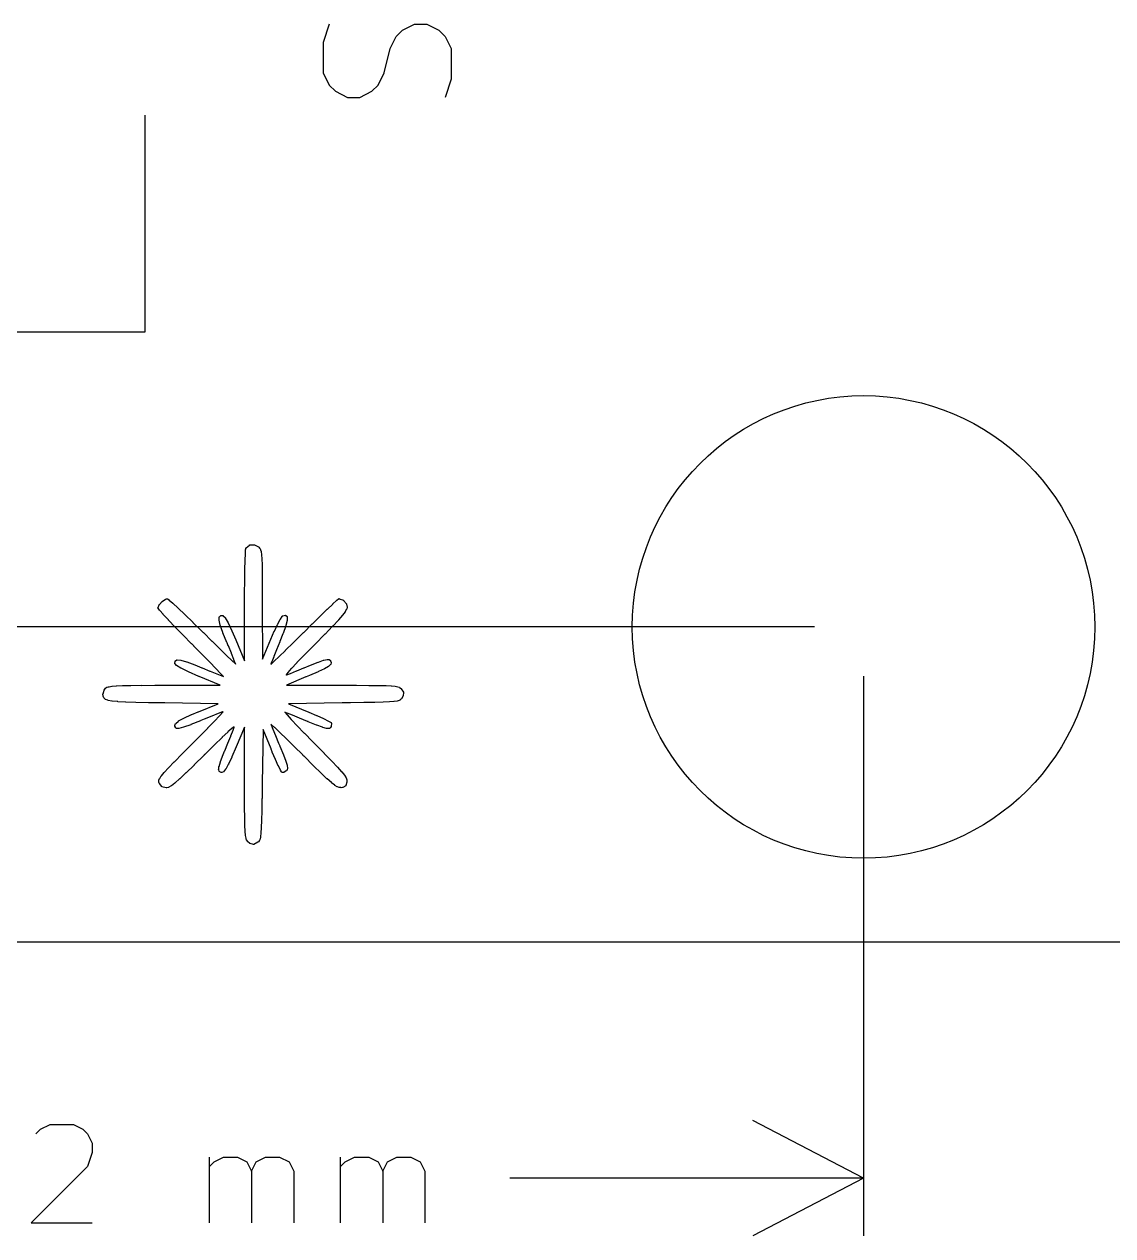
# Model space of a CAD drawing. Extents: x 181.5 to 225, y -171.9 to -141.7.
# Drawn here: x 193.27 to 204.33, y -171.89 to -159.58 of the extents above; entities that cross this region are included whole.
import ezdxf

# ---------------------------------------------------------------- set-up
doc = ezdxf.new("R2010")
doc.units = 0
doc.layers.add('BLACK', color=7, linetype='CONTINUOUS')

msp = doc.modelspace()

# ---------------------------------------------------------------- linework, layer by layer
at = {"layer": 'BLACK', "linetype": 'CONTINUOUS'}
for p, q in [((196.3709, -159.576191), (196.308995, -159.761905)), ((197.051852, -159.7), (197.113757, -159.638095)), ((197.113757, -159.638095), (197.237566, -159.576191)), ((197.237566, -159.576191), (197.361376, -159.576191)), ((197.361376, -159.576191), (197.485185, -159.638095)), ((197.485185, -159.638095), (197.54709, -159.7)), ((196.308995, -159.761905), (196.308995, -160.071429)), ((196.989947, -159.82381), (197.051852, -159.7)), ((197.54709, -159.7), (197.608995, -159.82381)), ((196.928042, -160.071429), (196.989947, -159.82381)), ((197.608995, -159.82381), (197.608995, -160.133333)), ((196.308995, -160.071429), (196.3709, -160.195238)), ((196.866138, -160.195238), (196.928042, -160.071429)), ((197.608995, -160.133333), (197.54709, -160.319048)), ((196.3709, -160.195238), (196.432804, -160.257143)), ((196.432804, -160.257143), (196.556614, -160.319048)), ((196.680423, -160.319048), (196.804233, -160.257143)), ((196.804233, -160.257143), (196.866138, -160.195238)), ((196.556614, -160.319048), (196.680423, -160.319048)), ((194.5, -162.7), (194.5, -160.5)), ((190.9, -162.7), (194.5, -162.7)), ((195.516077, -165.024122), (195.518217, -164.95559)), ((195.518217, -164.95559), (195.518668, -164.953692)), ((195.518668, -164.953692), (195.51869, -164.95367)), ((195.51869, -164.95367), (195.521058, -164.911833)), ((195.521058, -164.911833), (195.521562, -164.909949)), ((195.521562, -164.909949), (195.521674, -164.909849)), ((195.521674, -164.909849), (195.523368, -164.898579)), ((195.523368, -164.898579), (195.523932, -164.897128)), ((195.523932, -164.897128), (195.523954, -164.896964)), ((195.523954, -164.896964), (195.524015, -164.896915)), ((195.524015, -164.896915), (195.524076, -164.896761)), ((195.524076, -164.896761), (195.525317, -164.895892)), ((195.525317, -164.895892), (195.561045, -164.867815)), ((195.561045, -164.867815), (195.561794, -164.867441)), ((195.561794, -164.867441), (195.561971, -164.867248)), ((195.561971, -164.867248), (195.562211, -164.867234)), ((195.562211, -164.867234), (195.562791, -164.866946)), ((195.562791, -164.866946), (195.564185, -164.867124)), ((195.564185, -164.867124), (195.609429, -164.864603)), ((195.609429, -164.864603), (195.610028, -164.864692)), ((195.610028, -164.864692), (195.610247, -164.864631)), ((195.610247, -164.864631), (195.610484, -164.864761)), ((195.610484, -164.864761), (195.611358, -164.864892)), ((195.611358, -164.864892), (195.612319, -164.865766)), ((195.612319, -164.865766), (195.65237, -164.887701)), ((195.65237, -164.887701), (195.653855, -164.888966)), ((195.653855, -164.888966), (195.654045, -164.889637)), ((195.654045, -164.889637), (195.663107, -164.89934)), ((195.663107, -164.89934), (195.664095, -164.901021)), ((195.664095, -164.901021), (195.66407, -164.901439)), ((195.66407, -164.901439), (195.671282, -164.913492)), ((195.671282, -164.913492), (195.671896, -164.915343)), ((195.671896, -164.915343), (195.671768, -164.915807)), ((195.671768, -164.915807), (195.677621, -164.934125)), ((195.677621, -164.934125), (195.677807, -164.936067)), ((195.677807, -164.936067), (195.677661, -164.936338)), ((195.677661, -164.936338), (195.682224, -164.964334)), ((195.513848, -165.117239), (195.515647, -165.02603)), ((195.515647, -165.02603), (195.516074, -165.024126)), ((195.516074, -165.024126), (195.516077, -165.024122)), ((195.682132, -164.966282), (195.682041, -164.966404)), ((195.682041, -164.966404), (195.685478, -165.007735)), ((195.682224, -164.964334), (195.682132, -164.966282)), ((195.685241, -165.009671), (195.685195, -165.009724)), ((195.685195, -165.009724), (195.687679, -165.068075)), ((195.685478, -165.007735), (195.685241, -165.009671)), ((195.687368, -165.070001), (195.687349, -165.07002)), ((195.687349, -165.07002), (195.689063, -165.149047)), ((195.687679, -165.068075), (195.687368, -165.070001)), ((195.512073, -165.228995), (195.513437, -165.119146)), ((195.513437, -165.119146), (195.513848, -165.117239)), ((195.688715, -165.150966), (195.68871, -165.15097)), ((195.68871, -165.15097), (195.689852, -165.254302)), ((195.689063, -165.149047), (195.688715, -165.150966)), ((195.510843, -165.355314), (195.511675, -165.230896)), ((195.511675, -165.230896), (195.512073, -165.228995)), ((195.689852, -165.254302), (195.689487, -165.256204)), ((195.689487, -165.256204), (195.69026, -165.387467)), ((194.644545, -165.473548), (194.672412, -165.441819)), ((194.672412, -165.441819), (194.673971, -165.440646)), ((194.673971, -165.440646), (194.67448, -165.440617)), ((194.67448, -165.440617), (194.705372, -165.417939)), ((194.705372, -165.417939), (194.707147, -165.41713)), ((194.707147, -165.41713), (194.70787, -165.417247)), ((194.70787, -165.417247), (194.721384, -165.413058)), ((194.721384, -165.413058), (194.723328, -165.412899)), ((194.723328, -165.412899), (194.723548, -165.413021)), ((194.723548, -165.413021), (194.723796, -165.412976)), ((194.723796, -165.412976), (194.725514, -165.414114)), ((194.725514, -165.414114), (194.726673, -165.414758)), ((194.726673, -165.414758), (194.726716, -165.41491)), ((194.726716, -165.41491), (194.742358, -165.425269)), ((194.742358, -165.425269), (194.743719, -165.426667)), ((194.743719, -165.426667), (194.743766, -165.426923)), ((194.743766, -165.426923), (194.78021, -165.458177)), ((195.510245, -165.492171), (195.510455, -165.357223)), ((195.510455, -165.357223), (195.510843, -165.355314)), ((195.69026, -165.387467), (195.689895, -165.389326)), ((195.689895, -165.389326), (195.690422, -165.489825)), ((196.407969, -165.466237), (196.445889, -165.430779)), ((196.445889, -165.430779), (196.447553, -165.429762)), ((196.447553, -165.429762), (196.447618, -165.429764)), ((196.447618, -165.429764), (196.465485, -165.414525)), ((196.465485, -165.414525), (196.467201, -165.413597)), ((196.467201, -165.413597), (196.46733, -165.413609)), ((196.46733, -165.413609), (196.467961, -165.413254)), ((196.467961, -165.413254), (196.469447, -165.412953)), ((196.469447, -165.412953), (196.46961, -165.412875)), ((196.46961, -165.412875), (196.469693, -165.412903)), ((196.469693, -165.412903), (196.469873, -165.412867)), ((196.469873, -165.412867), (196.471273, -165.413442)), ((196.471273, -165.413442), (196.514023, -165.428019)), ((196.514023, -165.428019), (196.514538, -165.428323)), ((196.514538, -165.428323), (196.514761, -165.428347)), ((196.514761, -165.428347), (196.514932, -165.428556)), ((196.514932, -165.428556), (196.515703, -165.429011)), ((196.515703, -165.429011), (196.516265, -165.430178)), ((196.516265, -165.430178), (196.545684, -165.466002)), ((194.629802, -165.505713), (194.629848, -165.505603)), ((194.62988, -165.505914), (194.629802, -165.505713)), ((194.629823, -165.50535), (194.630506, -165.504062)), ((194.629848, -165.505603), (194.629823, -165.50535)), ((194.63002, -165.50729), (194.62988, -165.505914)), ((194.630472, -165.508345), (194.63002, -165.50729)), ((194.630434, -165.508622), (194.630472, -165.508345)), ((194.631282, -165.510379), (194.630434, -165.508622)), ((194.630506, -165.504062), (194.642728, -165.475416)), ((194.646509, -165.529996), (194.631282, -165.510379)), ((194.642728, -165.475416), (194.643848, -165.473819)), ((194.643848, -165.473819), (194.644545, -165.473548)), ((194.646501, -165.530129), (194.646509, -165.529996)), ((194.647483, -165.531814), (194.646501, -165.530129)), ((194.682932, -165.571342), (194.647483, -165.531814)), ((194.682931, -165.571371), (194.682932, -165.571342)), ((194.683954, -165.573032), (194.682931, -165.571371)), ((194.78021, -165.458177), (194.781403, -165.45972)), ((194.781403, -165.45972), (194.781406, -165.45977)), ((194.781406, -165.45977), (194.835142, -165.508849)), ((194.835142, -165.508849), (194.83629, -165.510426)), ((194.83629, -165.510426), (194.83629, -165.510443)), ((194.83629, -165.510443), (194.904233, -165.574474)), ((195.509288, -166.045711), (195.509867, -165.494058)), ((195.509867, -165.494058), (195.510245, -165.492171)), ((195.690422, -165.489825), (195.690045, -165.49173)), ((195.690045, -165.49173), (195.691129, -166.029141)), ((196.281027, -165.58824), (196.349783, -165.521118)), ((196.349783, -165.521118), (196.351413, -165.520065)), ((196.351413, -165.520065), (196.406316, -165.46728)), ((196.406316, -165.46728), (196.407964, -165.466237)), ((196.407964, -165.466237), (196.407969, -165.466237)), ((196.532389, -165.546487), (196.506743, -165.580737)), ((196.53269, -165.546404), (196.532389, -165.546487)), ((196.533963, -165.544927), (196.53269, -165.546404)), ((196.547499, -165.520296), (196.533963, -165.544927)), ((196.545684, -165.466002), (196.545802, -165.466227)), ((196.545802, -165.466227), (196.5459, -165.46629)), ((196.5459, -165.46629), (196.54595, -165.46651)), ((196.54595, -165.46651), (196.546591, -165.467729)), ((196.546591, -165.467729), (196.546478, -165.468792)), ((196.546478, -165.468792), (196.553152, -165.497673)), ((196.548057, -165.51995), (196.547499, -165.520296)), ((196.548863, -165.518174), (196.548057, -165.51995)), ((196.552661, -165.500444), (196.548863, -165.518174)), ((196.553188, -165.499623), (196.552661, -165.500444)), ((196.553152, -165.497673), (196.553155, -165.497857)), ((196.553155, -165.497857), (196.5532, -165.497929)), ((196.5532, -165.497929), (196.55316, -165.498114)), ((196.55316, -165.498114), (196.553188, -165.499623)), ((194.736759, -165.629335), (194.683954, -165.573032)), ((194.736759, -165.629346), (194.736759, -165.629335)), ((194.737804, -165.630993), (194.736759, -165.629346)), ((194.80498, -165.700872), (194.737804, -165.630993)), ((194.904233, -165.574474), (194.905358, -165.576067)), ((194.905358, -165.576067), (194.905358, -165.576076)), ((194.905358, -165.576076), (194.984314, -165.652065)), ((194.984314, -165.652065), (194.985422, -165.65367)), ((194.985422, -165.65367), (194.985422, -165.653676)), ((194.985422, -165.653676), (195.072182, -165.738615)), ((195.251299, -165.630127), (195.251641, -165.629565)), ((195.25138, -165.632076), (195.251299, -165.630127)), ((195.26366, -165.681216), (195.25138, -165.632076)), ((195.251641, -165.629565), (195.25265, -165.600924)), ((195.25265, -165.600924), (195.25312, -165.599031)), ((195.25312, -165.599031), (195.253241, -165.59892)), ((195.253241, -165.59892), (195.253259, -165.59876)), ((195.253259, -165.59876), (195.255202, -165.597137)), ((195.255202, -165.597137), (195.255951, -165.596456)), ((195.255951, -165.596456), (195.256014, -165.596458)), ((195.256014, -165.596458), (195.2691, -165.58553)), ((195.26356, -165.681428), (195.26366, -165.681216)), ((195.263841, -165.683359), (195.26356, -165.681428)), ((195.290157, -165.756456), (195.263841, -165.683359)), ((195.2691, -165.58553), (195.270375, -165.584865)), ((195.270375, -165.584865), (195.270525, -165.584728)), ((195.270525, -165.584728), (195.270633, -165.58473)), ((195.270633, -165.58473), (195.27083, -165.584628)), ((195.27083, -165.584628), (195.272098, -165.584765)), ((195.272098, -165.584765), (195.289679, -165.585187)), ((195.289679, -165.585187), (195.291107, -165.585536)), ((195.291107, -165.585536), (195.291302, -165.585534)), ((195.291302, -165.585534), (195.291374, -165.585602)), ((195.291374, -165.585602), (195.291573, -165.585651)), ((195.291573, -165.585651), (195.292518, -165.586683)), ((195.292518, -165.586683), (195.312374, -165.605441)), ((195.312374, -165.605441), (195.313482, -165.607046)), ((195.313482, -165.607046), (195.313492, -165.607718)), ((195.313492, -165.607718), (195.342336, -165.656941)), ((195.342336, -165.656941), (195.342963, -165.658788)), ((195.342963, -165.658788), (195.342912, -165.658977)), ((195.342912, -165.658977), (195.380918, -165.738511)), ((195.813646, -165.742061), (195.84545, -165.674027)), ((195.84545, -165.674027), (195.846612, -165.672461)), ((195.846612, -165.672461), (195.846684, -165.672434)), ((195.846684, -165.672434), (195.87287, -165.621788)), ((195.87287, -165.621788), (195.874096, -165.620272)), ((195.874096, -165.620272), (195.874282, -165.620213)), ((195.874282, -165.620213), (195.891904, -165.592632)), ((195.891904, -165.592632), (195.89327, -165.591239)), ((195.89327, -165.591239), (195.893725, -165.591143)), ((195.893725, -165.591143), (195.897248, -165.587901)), ((195.897248, -165.587901), (195.897612, -165.587702)), ((195.897612, -165.587702), (195.897711, -165.587559)), ((195.897711, -165.587559), (195.897976, -165.587505)), ((195.897976, -165.587505), (195.898962, -165.58697)), ((195.898962, -165.58697), (195.900106, -165.587075)), ((195.900106, -165.587075), (195.925854, -165.581875)), ((195.92891, -165.688717), (195.901046, -165.767324)), ((195.925854, -165.581875), (195.927804, -165.581896)), ((195.927804, -165.581896), (195.92812, -165.582112)), ((195.92812, -165.582112), (195.928506, -165.582097)), ((195.928506, -165.582097), (195.929865, -165.583304)), ((195.92909, -165.688613), (195.92891, -165.688717)), ((195.929946, -165.68686), (195.92909, -165.688613)), ((195.929865, -165.583304), (195.930964, -165.584055)), ((195.943678, -165.633329), (195.929946, -165.68686)), ((195.930964, -165.584055), (195.931014, -165.584325)), ((195.931014, -165.584325), (195.943325, -165.595258)), ((195.943325, -165.595258), (195.944472, -165.596836)), ((195.944103, -165.632916), (195.943678, -165.633329)), ((195.94451, -165.631008), (195.944103, -165.632916)), ((195.944472, -165.596836), (195.944477, -165.596978)), ((195.944477, -165.596978), (195.944577, -165.59708)), ((195.944569, -165.600718), (195.94451, -165.631008)), ((195.944625, -165.600659), (195.944569, -165.600718)), ((195.944577, -165.59708), (195.944572, -165.599347)), ((195.944572, -165.599347), (195.944625, -165.600659)), ((196.11124, -165.75562), (196.198316, -165.668824)), ((196.198316, -165.668824), (196.199929, -165.667757)), ((196.199929, -165.667757), (196.279408, -165.589299)), ((196.279408, -165.589299), (196.281027, -165.58824)), ((196.404326, -165.692922), (196.327548, -165.772635)), ((196.404358, -165.692921), (196.404326, -165.692922)), ((196.405943, -165.691783), (196.404358, -165.692921)), ((196.463265, -165.62993), (196.405943, -165.691783)), ((196.463333, -165.629926), (196.463265, -165.62993)), ((196.464877, -165.628735), (196.463333, -165.629926)), ((196.505137, -165.582047), (196.464877, -165.628735)), ((196.505281, -165.582028), (196.505137, -165.582047)), ((196.506743, -165.580737), (196.505281, -165.582028)), ((201.3, -165.7), (183.81358, -165.7)), ((194.80498, -165.700877), (194.80498, -165.700872)), ((194.80604, -165.702514), (194.80498, -165.700877)), ((194.884579, -165.782763), (194.80604, -165.702514)), ((194.884579, -165.782768), (194.884579, -165.782763)), ((194.885652, -165.784396), (194.884579, -165.782768)), ((194.972544, -165.871812), (194.885652, -165.784396)), ((195.072182, -165.738615), (195.073156, -165.74005)), ((195.073156, -165.74005), (195.090349, -165.756676)), ((195.090349, -165.756676), (195.091401, -165.758241)), ((195.091401, -165.758241), (195.178264, -165.843887)), ((195.290121, -165.756542), (195.290157, -165.756456)), ((195.290486, -165.758458), (195.290121, -165.756542)), ((195.331479, -165.858631), (195.290486, -165.758458)), ((195.380918, -165.738511), (195.381391, -165.740404)), ((195.381391, -165.740404), (195.381363, -165.74048)), ((195.381363, -165.74048), (195.420382, -165.830766)), ((195.77803, -165.823263), (195.812481, -165.74368)), ((195.812481, -165.74368), (195.813597, -165.742081)), ((195.813597, -165.742081), (195.813646, -165.742061)), ((195.899977, -165.769026), (195.868391, -165.849143)), ((195.900041, -165.768996), (195.899977, -165.769026)), ((195.901046, -165.767324), (195.900041, -165.768996)), ((196.004018, -165.861758), (196.088679, -165.777533)), ((196.088679, -165.777533), (196.090099, -165.776595)), ((196.090099, -165.776595), (196.10965, -165.756677)), ((196.10965, -165.756677), (196.11124, -165.75562)), ((196.32593, -165.773743), (196.227318, -165.874)), ((196.325942, -165.773743), (196.32593, -165.773743)), ((196.327548, -165.772635), (196.325942, -165.773743)), ((194.97361, -165.873417), (194.972544, -165.871812)), ((194.993298, -165.892729), (194.97361, -165.873417)), ((194.994239, -165.894153), (194.993298, -165.892729)), ((195.078649, -165.978867), (194.994239, -165.894153)), ((195.178264, -165.843887), (195.179296, -165.845419)), ((195.179296, -165.845419), (195.257866, -165.922231)), ((195.257866, -165.922231), (195.258894, -165.923744)), ((195.258894, -165.923744), (195.326173, -165.988822)), ((195.331475, -165.858642), (195.331479, -165.858631)), ((195.331861, -165.860554), (195.331475, -165.858642)), ((195.345018, -165.891127), (195.331861, -165.860554)), ((195.345353, -165.892818), (195.345018, -165.891127)), ((195.376795, -165.967911), (195.345353, -165.892818)), ((195.420382, -165.830766), (195.420784, -165.832675)), ((195.420784, -165.832675), (195.420775, -165.832696)), ((195.420775, -165.832696), (195.509288, -166.045711)), ((195.691129, -166.029141), (195.776922, -165.824883)), ((195.776922, -165.824883), (195.778017, -165.823269)), ((195.778017, -165.823269), (195.77803, -165.823263)), ((195.834074, -165.932796), (195.806909, -166.002216)), ((195.835058, -165.931302), (195.834074, -165.932796)), ((195.867341, -165.850757), (195.835058, -165.931302)), ((195.861543, -166.00036), (195.925264, -165.938314)), ((195.868391, -165.849143), (195.867341, -165.850757)), ((195.925264, -165.938314), (195.926796, -165.937328)), ((195.926796, -165.937328), (196.002475, -165.862766)), ((196.002475, -165.862766), (196.004018, -165.861758)), ((196.215817, -165.885036), (196.117907, -165.984408)), ((196.217377, -165.883989), (196.215817, -165.885036)), ((196.226026, -165.874872), (196.217377, -165.883989)), ((196.227318, -165.874), (196.226026, -165.874872)), ((194.802436, -166.073281), (194.803335, -166.048995)), ((194.803335, -166.048995), (194.803815, -166.047105)), ((194.803815, -166.047105), (194.804175, -166.04678)), ((194.804175, -166.04678), (194.80429, -166.046308)), ((194.80429, -166.046308), (194.805669, -166.045433)), ((194.805669, -166.045433), (194.806658, -166.044543)), ((194.806658, -166.044543), (194.807043, -166.044563)), ((194.807043, -166.044563), (194.822862, -166.034538)), ((194.822862, -166.034538), (194.823725, -166.034221)), ((194.823725, -166.034221), (194.823929, -166.034049)), ((194.823929, -166.034049), (194.824154, -166.034064)), ((194.824154, -166.034064), (194.824693, -166.033868)), ((194.824693, -166.033868), (194.82606, -166.034199)), ((194.82606, -166.034199), (194.861977, -166.036729)), ((194.861977, -166.036729), (194.863854, -166.037262)), ((194.863854, -166.037262), (194.86417, -166.037634)), ((194.86417, -166.037634), (194.921098, -166.053704)), ((194.921098, -166.053704), (194.92283, -166.054601)), ((194.92283, -166.054601), (194.922918, -166.054761)), ((194.922918, -166.054761), (195.004675, -166.085044)), ((195.079664, -165.980417), (195.078649, -165.978867)), ((195.154568, -166.05615), (195.079664, -165.980417)), ((195.155564, -166.057689), (195.154568, -166.05615)), ((195.218076, -166.121454), (195.155564, -166.057689)), ((195.326173, -165.988822), (195.327188, -165.990301)), ((195.327188, -165.990301), (195.380196, -166.040769)), ((195.377132, -165.969678), (195.376795, -165.967911)), ((195.402409, -166.031078), (195.377132, -165.969678)), ((195.380196, -166.040769), (195.381167, -166.042163)), ((195.381167, -166.042163), (195.416931, -166.075167)), ((195.402716, -166.032796), (195.402409, -166.031078)), ((195.419529, -166.074775), (195.402716, -166.032796)), ((195.785376, -166.05738), (195.778442, -166.0776)), ((195.778823, -166.077427), (195.809803, -166.04886)), ((195.786201, -166.056075), (195.785376, -166.05738)), ((195.805967, -166.00367), (195.786201, -166.056075)), ((195.806909, -166.002216), (195.805967, -166.00367)), ((195.809803, -166.04886), (195.811233, -166.048002)), ((195.811233, -166.048002), (195.860036, -166.001309)), ((195.860036, -166.001309), (195.861543, -166.00036)), ((196.039773, -166.064109), (195.985616, -166.122008)), ((196.041194, -166.063133), (196.039773, -166.064109)), ((196.116407, -165.985419), (196.041194, -166.063133)), ((196.117907, -165.984408), (196.116407, -165.985419)), ((196.180871, -166.089509), (196.259068, -166.057943)), ((196.259068, -166.057943), (196.260986, -166.057588)), ((196.260986, -166.057588), (196.261046, -166.057613)), ((196.261046, -166.057613), (196.313797, -166.038442)), ((196.313797, -166.038442), (196.315727, -166.038159)), ((196.315727, -166.038159), (196.315928, -166.038254)), ((196.315928, -166.038254), (196.348742, -166.029991)), ((196.348742, -166.029991), (196.350691, -166.029913)), ((196.350691, -166.029913), (196.351276, -166.030271)), ((196.351276, -166.030271), (196.370009, -166.031349)), ((196.370009, -166.031349), (196.371006, -166.031626)), ((196.371006, -166.031626), (196.37127, -166.031611)), ((196.37127, -166.031611), (196.371427, -166.031743)), ((196.371427, -166.031743), (196.371888, -166.031872)), ((196.371888, -166.031872), (196.372698, -166.032814)), ((196.372698, -166.032814), (196.382524, -166.041092)), ((196.382524, -166.041092), (196.3827, -166.041324)), ((196.3827, -166.041324), (196.382821, -166.041378)), ((196.382821, -166.041378), (196.382915, -166.041608)), ((196.382915, -166.041608), (196.383702, -166.042647)), ((196.383702, -166.042647), (196.383763, -166.043681)), ((196.383763, -166.043681), (196.390513, -166.060175)), ((196.390314, -166.063307), (196.385595, -166.080092)), ((196.390849, -166.062096), (196.390314, -166.063307)), ((196.390513, -166.060175), (196.390702, -166.061256)), ((196.390702, -166.061256), (196.390826, -166.061488)), ((196.390826, -166.061488), (196.390774, -166.06167)), ((196.390774, -166.06167), (196.390849, -166.062096)), ((194.802381, -166.074134), (194.802436, -166.073281)), ((194.802403, -166.074173), (194.802381, -166.074134)), ((194.802403, -166.074196), (194.802403, -166.074173)), ((194.802441, -166.074238), (194.802403, -166.074196)), ((194.803356, -166.075823), (194.802441, -166.074238)), ((194.81677, -166.090609), (194.803356, -166.075823)), ((194.816931, -166.091266), (194.81677, -166.090609)), ((194.818369, -166.092584), (194.816931, -166.091266)), ((194.862735, -166.119074), (194.818369, -166.092584)), ((194.862806, -166.119276), (194.862735, -166.119074)), ((194.864363, -166.120452), (194.862806, -166.119276)), ((194.939411, -166.156329), (194.864363, -166.120452)), ((194.939446, -166.156417), (194.939411, -166.156329)), ((194.941052, -166.157523), (194.939446, -166.156417)), ((195.046124, -166.202368), (194.941052, -166.157523)), ((195.004675, -166.085044), (195.006332, -166.086073)), ((195.006332, -166.086073), (195.006355, -166.086125)), ((195.006355, -166.086125), (195.077457, -166.114916)), ((195.077457, -166.114916), (195.079056, -166.115977)), ((195.079056, -166.115977), (195.158126, -166.148486)), ((195.158126, -166.148486), (195.159621, -166.149489)), ((195.159621, -166.149489), (195.227285, -166.176758)), ((195.219043, -166.122975), (195.218076, -166.121454)), ((195.266297, -166.171808), (195.219043, -166.122975)), ((195.227285, -166.176758), (195.228743, -166.177722)), ((195.228743, -166.177722), (195.27915, -166.197408)), ((195.267193, -166.173266), (195.266297, -166.171808)), ((195.295964, -166.203815), (195.267193, -166.173266)), ((195.416931, -166.075167), (195.417695, -166.076234)), ((195.417695, -166.076234), (195.420578, -166.0786)), ((195.419719, -166.076216), (195.419529, -166.074775)), ((195.420578, -166.0786), (195.419719, -166.076216)), ((195.778442, -166.0776), (195.778823, -166.077427)), ((195.93183, -166.186933), (195.931467, -166.189112)), ((195.948662, -166.163536), (195.93183, -166.186933)), ((195.936834, -166.188108), (195.938534, -166.1878)), ((195.938534, -166.1878), (195.976533, -166.172141)), ((195.949573, -166.162842), (195.948662, -166.163536)), ((195.98435, -166.122907), (195.949573, -166.162842)), ((195.976533, -166.172141), (195.978324, -166.171804)), ((195.978324, -166.171804), (196.038505, -166.147041)), ((195.985616, -166.122008), (195.98435, -166.122907)), ((196.038505, -166.147041), (196.040321, -166.146694)), ((196.040321, -166.146694), (196.113636, -166.116503)), ((196.113636, -166.116503), (196.115447, -166.116154)), ((196.115447, -166.116154), (196.178964, -166.089878)), ((196.258518, -166.154779), (196.171302, -166.193201)), ((196.178964, -166.089878), (196.180871, -166.089509)), ((196.258581, -166.154802), (196.258518, -166.154779)), ((196.260472, -166.154325), (196.258581, -166.154802)), ((196.321247, -166.125057), (196.260472, -166.154325)), ((196.321429, -166.125106), (196.321247, -166.125057)), ((196.323275, -166.124477), (196.321429, -166.125106)), ((196.361541, -166.101911), (196.323275, -166.124477)), ((196.362047, -166.101936), (196.361541, -166.101911)), ((196.363719, -166.100931), (196.362047, -166.101936)), ((196.383603, -166.082387), (196.363719, -166.100931)), ((196.384676, -166.081813), (196.383603, -166.082387)), ((196.385129, -166.080964), (196.384676, -166.081813)), ((196.385331, -166.080776), (196.385129, -166.080964)), ((196.38534, -166.080567), (196.385331, -166.080776)), ((196.385595, -166.080092), (196.38534, -166.080567)), ((194.113062, -166.312977), (194.13064, -166.307143)), ((194.13064, -166.307143), (194.132579, -166.306936)), ((194.132579, -166.306936), (194.132869, -166.307088)), ((194.132869, -166.307088), (194.161352, -166.302386)), ((194.161352, -166.302386), (194.163301, -166.302474)), ((194.163301, -166.302474), (194.163423, -166.302563)), ((194.163423, -166.302563), (194.206361, -166.29886)), ((194.206361, -166.29886), (194.208298, -166.299091)), ((194.208298, -166.299091), (194.20835, -166.299135)), ((194.20835, -166.299135), (194.269245, -166.296315)), ((194.269245, -166.296315), (194.271172, -166.296619)), ((194.271172, -166.296619), (194.271192, -166.296637)), ((194.271192, -166.296637), (194.353487, -166.294575)), ((194.353487, -166.294575), (194.355407, -166.294916)), ((194.355407, -166.294916), (194.355414, -166.294923)), ((194.355414, -166.294923), (194.462519, -166.293481)), ((194.462519, -166.293481), (194.464435, -166.293842)), ((194.464435, -166.293842), (194.599755, -166.292879)), ((194.599755, -166.292879), (194.601627, -166.293243)), ((194.601627, -166.293243), (194.707966, -166.292675)), ((194.707966, -166.292675), (194.709873, -166.29305)), ((194.709873, -166.29305), (195.262579, -166.291995)), ((195.046133, -166.202389), (195.046124, -166.202368)), ((195.047755, -166.203472), (195.046133, -166.202389)), ((195.262579, -166.291995), (195.047755, -166.203472)), ((195.27915, -166.197408), (195.280453, -166.198253)), ((195.280453, -166.198253), (195.295964, -166.203815)), ((195.931467, -166.189112), (195.936688, -166.18819)), ((195.936688, -166.18819), (195.936834, -166.188108)), ((196.133464, -166.208862), (195.93689, -166.2924)), ((195.93689, -166.2924), (196.490615, -166.292704)), ((196.135355, -166.20847), (196.133464, -166.208862)), ((196.169482, -166.193598), (196.135355, -166.20847)), ((196.171302, -166.193201), (196.169482, -166.193598)), ((196.490615, -166.292704), (196.492486, -166.293078)), ((196.492486, -166.293078), (196.646338, -166.292995)), ((196.646338, -166.292995), (196.648215, -166.293373)), ((196.648215, -166.293373), (196.771705, -166.293574)), ((196.771705, -166.293574), (196.773601, -166.293961)), ((196.773601, -166.293961), (196.870222, -166.294626)), ((196.870222, -166.294626), (196.872131, -166.295028)), ((196.872131, -166.295028), (196.872134, -166.295032)), ((196.872134, -166.295032), (196.945397, -166.296333)), ((196.945397, -166.296333), (196.947301, -166.296758)), ((196.947301, -166.296758), (196.947319, -166.296777)), ((196.947319, -166.296777), (197.000761, -166.298882)), ((197.000761, -166.298882), (197.002654, -166.299351)), ((197.002654, -166.299351), (197.002702, -166.299403)), ((197.002702, -166.299403), (197.039862, -166.302463)), ((197.039862, -166.302463), (197.041733, -166.303017)), ((197.041733, -166.303017), (197.041838, -166.303144)), ((197.041838, -166.303144), (197.066312, -166.307293)), ((197.066312, -166.307293), (197.068125, -166.308013)), ((197.068125, -166.308013), (197.068319, -166.308294)), ((197.068319, -166.308294), (197.083778, -166.313678)), ((201.8, -166.2), (201.8, -171.88642)), ((194.071, -166.382203), (194.071381, -166.38029)), ((194.071054, -166.382535), (194.071, -166.382203)), ((194.071013, -166.382986), (194.071048, -166.382703)), ((194.0727, -166.401671), (194.071013, -166.382986)), ((194.07102, -166.382649), (194.071054, -166.382535)), ((194.071048, -166.382703), (194.07102, -166.382649)), ((194.071381, -166.38029), (194.071886, -166.379784)), ((194.071886, -166.379784), (194.082645, -166.344221)), ((194.072434, -166.402288), (194.0727, -166.401671)), ((194.072785, -166.404207), (194.072434, -166.402288)), ((194.079252, -166.419607), (194.072785, -166.404207)), ((194.079315, -166.420624), (194.079252, -166.419607)), ((194.080126, -166.421689), (194.079315, -166.420624)), ((194.080219, -166.42191), (194.080126, -166.421689)), ((194.080331, -166.421958), (194.080219, -166.42191)), ((194.080497, -166.422176), (194.080331, -166.421958)), ((194.094567, -166.434164), (194.080497, -166.422176)), ((194.082645, -166.344221), (194.08358, -166.342509)), ((194.08358, -166.342509), (194.084245, -166.34216)), ((194.084245, -166.34216), (194.098578, -166.322051)), ((194.094882, -166.434878), (194.094567, -166.434164)), ((194.098578, -166.322051), (194.100017, -166.320734)), ((194.100017, -166.320734), (194.100725, -166.320625)), ((194.100725, -166.320625), (194.110644, -166.313605)), ((194.110644, -166.313605), (194.112445, -166.312856)), ((194.112445, -166.312856), (194.113062, -166.312977)), ((197.083778, -166.313678), (197.08544, -166.314699)), ((197.08544, -166.314699), (197.085665, -166.315189)), ((197.085665, -166.315189), (197.095717, -166.322033)), ((197.102589, -166.430528), (197.095612, -166.438665)), ((197.095717, -166.322033), (197.097049, -166.323458)), ((197.097049, -166.323458), (197.097072, -166.323602)), ((197.097072, -166.323602), (197.099564, -166.325886)), ((197.099564, -166.325886), (197.100622, -166.327525)), ((197.100622, -166.327525), (197.100615, -166.327929)), ((197.100615, -166.327929), (197.124527, -166.362519)), ((197.1029, -166.430456), (197.102589, -166.430528)), ((197.104232, -166.429031), (197.1029, -166.430456)), ((197.121048, -166.401228), (197.104232, -166.429031)), ((197.121876, -166.400537), (197.121048, -166.401228)), ((197.122263, -166.39922), (197.121876, -166.400537)), ((197.12238, -166.399027), (197.122263, -166.39922)), ((197.122426, -166.398666), (197.122353, -166.398913)), ((197.122353, -166.398913), (197.12238, -166.399027)), ((197.12501, -166.36576), (197.122426, -166.398666)), ((197.124527, -166.362519), (197.125002, -166.363643)), ((197.125002, -166.363643), (197.125162, -166.363834)), ((197.125287, -166.364316), (197.12501, -166.36576)), ((197.125162, -166.363834), (197.125149, -166.363991)), ((197.125149, -166.363991), (197.125287, -166.364316)), ((194.096528, -166.435925), (194.094882, -166.434878)), ((194.121266, -166.445156), (194.096528, -166.435925)), ((194.121492, -166.445488), (194.121266, -166.445156)), ((194.1233, -166.44622), (194.121492, -166.445488)), ((194.162236, -166.453268), (194.1233, -166.44622)), ((194.162355, -166.453413), (194.162236, -166.453268)), ((194.164221, -166.453981), (194.162355, -166.453413)), ((194.220774, -166.459242), (194.164221, -166.453981)), ((194.220831, -166.459305), (194.220774, -166.459242)), ((194.222721, -166.45979), (194.220831, -166.459305)), ((194.300197, -166.463652), (194.222721, -166.45979)), ((194.300222, -166.463679), (194.300197, -166.463652)), ((194.302121, -166.46412), (194.300222, -166.463679)), ((194.403777, -166.466997), (194.302121, -166.46412)), ((194.403784, -166.467005), (194.403777, -166.466997)), ((194.405689, -166.467426), (194.403784, -166.467005)), ((194.534765, -166.469739), (194.405689, -166.467426)), ((194.536663, -166.470149), (194.534765, -166.469739)), ((194.696396, -166.47233), (194.536663, -166.470149)), ((194.69827, -166.472732), (194.696396, -166.47233)), ((195.241109, -166.480483), (194.69827, -166.472732)), ((195.041527, -166.562304), (195.241109, -166.480483)), ((196.503253, -166.472382), (195.957485, -166.480839)), ((195.957485, -166.480839), (196.161523, -166.565347)), ((196.50516, -166.472732), (196.503253, -166.472382)), ((196.583099, -166.471195), (196.50516, -166.472732)), ((196.584943, -166.471531), (196.583099, -166.471195)), ((196.722156, -166.468911), (196.584943, -166.471531)), ((196.724063, -166.469251), (196.722156, -166.468911)), ((196.832637, -166.466665), (196.724063, -166.469251)), ((196.832641, -166.466669), (196.832637, -166.466665)), ((196.834564, -166.466994), (196.832641, -166.466669)), ((196.918025, -166.464206), (196.834564, -166.466994)), ((196.918041, -166.464221), (196.918025, -166.464206)), ((196.91997, -166.464514), (196.918041, -166.464221)), ((196.981842, -166.461296), (196.91997, -166.464514)), ((196.981887, -166.461335), (196.981842, -166.461296)), ((196.983824, -166.461562), (196.981887, -166.461335)), ((197.027658, -166.457699), (196.983824, -166.461562)), ((197.027768, -166.45778), (197.027658, -166.457699)), ((197.029716, -166.457876), (197.027768, -166.45778)), ((197.059112, -166.453158), (197.029716, -166.457876)), ((197.059372, -166.453301), (197.059112, -166.453158)), ((197.061315, -166.45313), (197.059372, -166.453301)), ((197.079899, -166.447351), (197.061315, -166.45313)), ((197.080429, -166.447487), (197.079899, -166.447351)), ((197.082269, -166.446838), (197.080429, -166.447487)), ((197.093427, -166.439857), (197.082269, -166.446838)), ((197.094045, -166.439827), (197.093427, -166.439857)), ((197.095612, -166.438665), (197.094045, -166.439827)), ((194.81013, -166.680577), (194.837948, -166.656744)), ((194.837948, -166.656744), (194.839658, -166.655805)), ((194.839658, -166.655805), (194.840132, -166.655846)), ((194.840132, -166.655846), (194.891557, -166.627197)), ((194.891557, -166.627197), (194.893417, -166.62661)), ((194.893417, -166.62661), (194.893593, -166.626661)), ((194.893593, -166.626661), (194.972051, -166.59082)), ((195.063856, -166.652593), (194.964535, -166.693036)), ((194.972051, -166.59082), (194.973951, -166.59038)), ((194.973951, -166.59038), (194.973999, -166.590398)), ((194.973999, -166.590398), (195.039605, -166.562684)), ((195.039605, -166.562684), (195.041517, -166.5623)), ((195.041517, -166.5623), (195.041527, -166.562304)), ((195.063863, -166.652596), (195.063856, -166.652593)), ((195.065776, -166.652216), (195.063863, -166.652596)), ((195.099116, -166.638015), (195.065776, -166.652216)), ((195.100808, -166.63769), (195.099116, -166.638015)), ((195.176978, -166.606219), (195.100808, -166.63769)), ((195.13836, -166.726132), (195.203365, -166.658563)), ((195.178729, -166.605898), (195.176978, -166.606219)), ((195.241466, -166.580615), (195.178729, -166.605898)), ((195.203365, -166.658563), (195.204819, -166.657558)), ((195.204819, -166.657558), (195.255074, -166.604176)), ((195.243149, -166.580336), (195.241466, -166.580615)), ((195.28663, -166.563518), (195.243149, -166.580336)), ((195.255074, -166.604176), (195.256427, -166.603221)), ((195.256427, -166.603221), (195.289133, -166.566975)), ((195.287992, -166.563373), (195.28663, -166.563518)), ((195.293816, -166.561443), (195.287992, -166.563373)), ((195.289133, -166.566975), (195.2901, -166.566265)), ((195.2901, -166.566265), (195.293816, -166.561443)), ((195.940804, -166.57535), (195.918727, -166.567027)), ((195.918727, -166.567027), (195.941283, -166.59328)), ((195.942205, -166.576263), (195.940804, -166.57535)), ((195.941283, -166.59328), (195.942019, -166.594614)), ((195.942019, -166.594614), (195.984897, -166.641041)), ((195.995813, -166.597358), (195.942205, -166.576263)), ((195.984897, -166.641041), (195.985783, -166.64251)), ((195.985783, -166.64251), (196.044501, -166.704109)), ((195.997313, -166.598345), (195.995813, -166.597358)), ((196.067163, -166.626294), (195.997313, -166.598345)), ((196.06869, -166.627306), (196.067163, -166.626294)), ((196.148045, -166.6594), (196.06869, -166.627306)), ((196.149596, -166.66043), (196.148045, -166.6594)), ((196.155445, -166.66256), (196.149596, -166.66043)), ((196.15657, -166.663294), (196.155445, -166.66256)), ((196.241658, -166.697043), (196.15657, -166.663294)), ((196.161523, -166.565347), (196.163143, -166.566433)), ((196.163143, -166.566433), (196.163144, -166.566436)), ((196.163144, -166.566436), (196.24219, -166.599838)), ((196.24219, -166.599838), (196.243799, -166.60094)), ((196.243799, -166.60094), (196.24381, -166.600969)), ((196.24381, -166.600969), (196.310891, -166.630984)), ((196.310891, -166.630984), (196.312476, -166.632121)), ((196.312476, -166.632121), (196.312493, -166.632167)), ((196.312493, -166.632167), (196.36189, -166.656054)), ((196.36189, -166.656054), (196.363439, -166.65724)), ((196.363439, -166.65724), (196.363484, -166.657374)), ((196.363484, -166.657374), (196.389615, -166.672405)), ((196.389615, -166.672405), (196.391069, -166.673706)), ((196.391069, -166.673706), (196.391167, -166.67409)), ((196.391167, -166.67409), (196.39382, -166.676627)), ((196.39382, -166.676627), (196.394843, -166.678288)), ((196.394982, -166.678722), (196.394755, -166.680687)), ((196.394843, -166.678288), (196.394834, -166.67853)), ((196.394834, -166.67853), (196.394982, -166.678722)), ((194.800875, -166.705542), (194.801564, -166.703353)), ((194.800956, -166.705705), (194.800875, -166.705542)), ((194.800911, -166.705882), (194.800956, -166.705705)), ((194.801554, -166.707724), (194.800911, -166.705882)), ((194.813051, -166.726576), (194.801554, -166.707724)), ((194.801564, -166.703353), (194.801869, -166.702177)), ((194.801869, -166.702177), (194.80195, -166.702128)), ((194.80195, -166.702128), (194.80803, -166.682841)), ((194.80803, -166.682841), (194.808318, -166.682334)), ((194.808318, -166.682334), (194.808338, -166.682114)), ((194.808338, -166.682114), (194.808545, -166.681935)), ((194.808545, -166.681935), (194.808996, -166.681146)), ((194.808996, -166.681146), (194.81013, -166.680577)), ((194.813164, -166.727433), (194.813051, -166.726576)), ((194.814449, -166.7289), (194.813164, -166.727433)), ((194.814481, -166.728919), (194.814449, -166.7289)), ((194.814486, -166.728928), (194.814481, -166.728919)), ((194.814499, -166.728931), (194.814486, -166.728928)), ((194.816502, -166.730177), (194.814499, -166.728931)), ((194.816956, -166.730666), (194.816502, -166.730177)), ((194.817492, -166.730793), (194.816956, -166.730666)), ((194.817742, -166.730949), (194.817492, -166.730793)), ((194.818001, -166.730915), (194.817742, -166.730949)), ((194.818854, -166.731118), (194.818001, -166.730915)), ((194.841157, -166.731607), (194.818854, -166.731118)), ((194.841724, -166.731939), (194.841157, -166.731607)), ((194.843672, -166.731823), (194.841724, -166.731939)), ((194.889147, -166.719548), (194.843672, -166.731823)), ((194.889323, -166.719631), (194.889147, -166.719548)), ((194.891252, -166.719343), (194.889323, -166.719631)), ((194.962546, -166.693367), (194.891252, -166.719343)), ((194.962618, -166.693398), (194.962546, -166.693367)), ((194.964535, -166.693036), (194.962618, -166.693398)), ((195.059942, -166.805944), (195.136863, -166.727151)), ((195.136863, -166.727151), (195.13836, -166.726132)), ((195.339276, -166.76791), (195.282537, -166.821886)), ((195.340641, -166.767121), (195.339276, -166.76791)), ((195.379535, -166.73244), (195.340641, -166.767121)), ((195.370159, -166.80728), (195.392845, -166.750261)), ((195.380609, -166.731945), (195.379535, -166.73244)), ((195.403196, -166.715078), (195.380609, -166.731945)), ((195.392845, -166.750261), (195.393791, -166.748818)), ((195.393791, -166.748818), (195.405053, -166.71987)), ((195.406057, -166.714555), (195.403196, -166.715078)), ((195.405053, -166.71987), (195.405316, -166.719466)), ((195.405316, -166.719466), (195.406057, -166.714555)), ((195.508986, -166.720002), (195.425407, -166.918415)), ((195.510012, -167.268834), (195.508986, -166.720002)), ((195.697419, -166.740862), (195.689665, -167.288227)), ((195.779252, -166.940007), (195.697419, -166.740862)), ((195.780735, -166.690181), (195.778502, -166.688507)), ((195.778502, -166.688507), (195.780327, -166.693913)), ((195.780327, -166.693913), (195.780481, -166.695284)), ((195.780481, -166.695284), (195.79735, -166.7384)), ((195.781395, -166.69108), (195.780735, -166.690181)), ((195.81583, -166.722098), (195.781395, -166.69108)), ((195.79735, -166.7384), (195.797637, -166.740088)), ((195.797637, -166.740088), (195.822965, -166.802332)), ((195.816776, -166.72344), (195.81583, -166.722098)), ((195.868525, -166.772157), (195.816776, -166.72344)), ((195.822965, -166.802332), (195.823291, -166.80408)), ((195.86953, -166.773612), (195.868525, -166.772157)), ((195.935602, -166.837188), (195.86953, -166.773612)), ((196.044501, -166.704109), (196.045449, -166.70562)), ((196.045449, -166.70562), (196.11735, -166.779535)), ((196.11735, -166.779535), (196.118327, -166.781055)), ((196.118327, -166.781055), (196.200732, -166.864418)), ((196.241685, -166.697101), (196.241658, -166.697043)), ((196.243351, -166.698115), (196.241685, -166.697101)), ((196.302706, -166.719402), (196.243351, -166.698115)), ((196.302797, -166.719561), (196.302706, -166.719402)), ((196.304539, -166.720438), (196.302797, -166.719561)), ((196.343072, -166.730712), (196.304539, -166.720438)), ((196.343431, -166.731104), (196.343072, -166.730712)), ((196.345326, -166.731569), (196.343431, -166.731104)), ((196.368418, -166.732243), (196.345326, -166.731569)), ((196.369736, -166.732516), (196.368418, -166.732243)), ((196.370276, -166.732297), (196.369736, -166.732516)), ((196.370506, -166.732304), (196.370276, -166.732297)), ((196.370701, -166.732125), (196.370506, -166.732304)), ((196.371544, -166.731784), (196.370701, -166.732125)), ((196.382575, -166.724146), (196.371544, -166.731784)), ((196.383618, -166.723795), (196.382575, -166.724146)), ((196.384227, -166.723003), (196.383618, -166.723795)), ((196.384462, -166.722841), (196.384227, -166.723003)), ((196.384502, -166.722646), (196.384462, -166.722841)), ((196.384808, -166.722249), (196.384502, -166.722646)), ((196.390445, -166.710153), (196.384808, -166.722249)), ((196.390995, -166.709729), (196.390445, -166.710153)), ((196.391617, -166.707881), (196.390995, -166.709729)), ((196.394577, -166.682228), (196.391617, -166.707881)), ((196.394703, -166.682112), (196.394577, -166.682228)), ((196.394755, -166.680687), (196.394703, -166.682112)), ((194.87691, -166.989769), (194.970861, -166.895067)), ((194.970861, -166.895067), (194.972417, -166.894025)), ((194.972417, -166.894025), (195.058417, -166.80697)), ((195.058417, -166.80697), (195.059942, -166.805944)), ((195.203079, -166.898751), (195.105051, -166.996334)), ((195.20461, -166.897758), (195.203079, -166.898751)), ((195.281063, -166.822807), (195.20461, -166.897758)), ((195.282537, -166.821886), (195.281063, -166.822807)), ((195.308224, -166.959536), (195.339366, -166.882135)), ((195.339366, -166.882135), (195.340387, -166.880588)), ((195.340387, -166.880588), (195.369154, -166.808807)), ((195.369154, -166.808807), (195.370159, -166.80728)), ((195.424307, -166.920029), (195.381072, -167.020998)), ((195.42431, -166.920029), (195.424307, -166.920029)), ((195.425407, -166.918415), (195.42431, -166.920029)), ((195.823291, -166.80408), (195.854757, -166.879589)), ((195.854757, -166.879589), (195.855085, -166.881263)), ((195.855085, -166.881263), (195.867428, -166.909916)), ((195.867428, -166.909916), (195.867806, -166.911791)), ((195.867806, -166.911791), (195.904343, -166.999269)), ((195.936622, -166.838688), (195.935602, -166.837188)), ((196.014015, -166.91425), (195.936622, -166.838688)), ((196.015037, -166.915771), (196.014015, -166.91425)), ((196.100734, -167.000426), (196.015037, -166.915771)), ((196.200732, -166.864418), (196.201643, -166.865809)), ((196.201643, -166.865809), (196.218769, -166.882612)), ((196.218769, -166.882612), (196.219819, -166.884199)), ((196.219819, -166.884199), (196.318026, -166.982912)), ((194.797472, -167.070032), (194.875305, -166.990854)), ((194.875305, -166.990854), (194.87691, -166.989769)), ((195.099318, -167.001509), (194.998169, -167.102196)), ((195.100922, -167.000444), (195.099318, -167.001509)), ((195.104081, -166.996973), (195.100922, -167.000444)), ((195.105051, -166.996334), (195.104081, -166.996973)), ((195.266327, -167.067485), (195.292864, -166.996592)), ((195.292864, -166.996592), (195.293899, -166.994939)), ((195.293899, -166.994939), (195.293904, -166.994936)), ((195.293904, -166.994936), (195.307183, -166.961124)), ((195.307183, -166.961124), (195.308224, -166.959536)), ((195.379912, -167.022622), (195.346428, -167.095114)), ((195.379963, -167.022602), (195.379912, -167.022622)), ((195.381072, -167.020998), (195.379963, -167.022602)), ((195.779628, -166.941915), (195.779252, -166.940007)), ((195.791274, -166.969251), (195.779628, -166.941915)), ((195.791653, -166.971057), (195.791274, -166.969251)), ((195.824262, -167.046568), (195.791653, -166.971057)), ((195.824251, -167.046598), (195.824262, -167.046568)), ((195.82469, -167.048498), (195.824251, -167.046598)), ((195.853016, -167.110411), (195.82469, -167.048498)), ((195.904343, -166.999269), (195.904722, -167.001182)), ((195.904722, -167.001182), (195.904708, -167.001215)), ((195.904708, -167.001215), (195.928879, -167.062932)), ((196.101774, -167.001981), (196.100734, -167.000426)), ((196.113815, -167.013563), (196.101774, -167.001981)), ((196.114725, -167.014916), (196.113815, -167.013563)), ((196.21082, -167.109981), (196.114725, -167.014916)), ((196.318026, -166.982912), (196.3191, -166.984539)), ((196.3191, -166.984539), (196.3957, -167.062425)), ((194.693889, -167.178889), (194.735667, -167.133247)), ((194.735667, -167.133247), (194.737247, -167.132102)), ((194.737247, -167.132102), (194.737284, -167.1321)), ((194.737284, -167.1321), (194.795858, -167.071141)), ((194.795858, -167.071141), (194.797463, -167.070033)), ((194.797463, -167.070033), (194.797472, -167.070032)), ((194.996535, -167.10327), (194.916151, -167.181979)), ((194.996542, -167.103271), (194.996535, -167.10327)), ((194.998169, -167.102196), (194.996542, -167.103271)), ((195.246624, -167.149226), (195.247074, -167.148183)), ((195.246837, -167.150395), (195.246624, -167.149226)), ((195.24681, -167.150656), (195.246837, -167.150395)), ((195.246908, -167.150781), (195.24681, -167.150656)), ((195.246975, -167.151145), (195.246908, -167.150781)), ((195.253426, -167.16653), (195.246975, -167.151145)), ((195.247074, -167.148183), (195.250224, -167.118794)), ((195.250224, -167.118794), (195.250829, -167.11694)), ((195.250829, -167.11694), (195.251161, -167.116677)), ((195.251161, -167.116677), (195.265271, -167.069274)), ((195.25344, -167.167452), (195.253426, -167.16653)), ((195.254391, -167.168833), (195.25344, -167.167452)), ((195.254441, -167.16895), (195.254391, -167.168833)), ((195.254485, -167.168969), (195.254441, -167.16895)), ((195.254547, -167.169058), (195.254485, -167.168969)), ((195.25551, -167.169822), (195.254547, -167.169058)), ((195.255571, -167.170015), (195.25551, -167.169822)), ((195.257093, -167.171235), (195.255571, -167.170015)), ((195.272209, -167.17873), (195.257093, -167.171235)), ((195.265271, -167.069274), (195.266195, -167.067556)), ((195.266195, -167.067556), (195.266327, -167.067485)), ((195.294933, -167.172479), (195.277703, -167.179939)), ((195.29602, -167.172365), (195.294933, -167.172479)), ((195.29691, -167.171623), (195.29602, -167.172365)), ((195.29716, -167.171516), (195.29691, -167.171623)), ((195.297223, -167.171363), (195.29716, -167.171516)), ((195.297519, -167.171118), (195.297223, -167.171363)), ((195.317706, -167.145612), (195.297519, -167.171118)), ((195.318086, -167.145504), (195.317706, -167.145612)), ((195.319347, -167.144015), (195.318086, -167.145504)), ((195.345134, -167.096735), (195.319347, -167.144015)), ((195.345272, -167.096686), (195.345134, -167.096735)), ((195.346428, -167.095114), (195.345272, -167.096686)), ((195.852996, -167.11047), (195.853016, -167.110411)), ((195.8535, -167.112355), (195.852996, -167.11047)), ((195.874857, -167.1549), (195.8535, -167.112355)), ((195.874802, -167.155157), (195.874857, -167.1549)), ((195.875519, -167.156971), (195.874802, -167.155157)), ((195.886939, -167.174071), (195.875519, -167.156971)), ((195.933753, -167.163276), (195.907971, -167.178572)), ((195.928879, -167.062932), (195.929211, -167.064854)), ((195.929211, -167.064854), (195.929161, -167.064966)), ((195.929161, -167.064966), (195.942494, -167.10612)), ((195.934638, -167.163167), (195.933753, -167.163276)), ((195.936115, -167.161893), (195.934638, -167.163167)), ((195.936137, -167.161861), (195.936115, -167.161893)), ((195.936139, -167.161861), (195.936137, -167.161861)), ((195.940901, -167.155282), (195.936139, -167.161859)), ((195.936139, -167.161859), (195.936139, -167.161861)), ((195.941596, -167.15486), (195.940901, -167.155282)), ((195.942297, -167.153353), (195.941596, -167.15486)), ((195.942381, -167.153238), (195.942297, -167.153353)), ((195.942419, -167.153092), (195.942374, -167.153187)), ((195.942374, -167.153187), (195.942381, -167.153238)), ((195.946041, -167.136873), (195.942419, -167.153092)), ((195.942494, -167.10612), (195.942705, -167.108059)), ((195.942705, -167.108059), (195.942543, -167.108368)), ((195.942543, -167.108368), (195.946643, -167.134256)), ((195.946541, -167.136204), (195.946041, -167.136873)), ((195.946643, -167.134256), (195.946541, -167.136204)), ((196.210821, -167.109987), (196.21082, -167.109981)), ((196.21192, -167.111598), (196.210821, -167.109987)), ((196.287634, -167.185328), (196.21192, -167.111598)), ((196.3957, -167.062425), (196.396764, -167.06406)), ((196.396764, -167.06406), (196.396763, -167.064073)), ((196.396763, -167.064073), (196.454319, -167.124115)), ((196.454319, -167.124115), (196.45536, -167.125764)), ((196.45536, -167.125764), (196.455358, -167.125807)), ((196.455358, -167.125807), (196.496425, -167.170969)), ((196.496425, -167.170969), (196.49742, -167.172647)), ((196.49742, -167.172647), (196.497414, -167.172749)), ((196.497414, -167.172749), (196.52458, -167.206003)), ((194.638406, -167.260353), (194.638783, -167.258439)), ((194.638407, -167.260417), (194.638406, -167.260353)), ((194.638407, -167.260419), (194.638407, -167.260417)), ((194.638407, -167.26042), (194.638407, -167.260419)), ((194.638749, -167.273741), (194.638407, -167.26042)), ((194.638444, -167.274386), (194.638749, -167.273741)), ((194.638728, -167.276315), (194.638444, -167.274386)), ((194.643468, -167.288679), (194.638728, -167.276315)), ((194.638783, -167.258439), (194.639373, -167.257845)), ((194.639373, -167.257845), (194.645909, -167.240448)), ((194.643379, -167.289289), (194.643468, -167.288679)), ((194.644215, -167.291051), (194.643379, -167.289289)), ((194.668081, -167.322503), (194.644215, -167.291051)), ((194.645909, -167.240448), (194.646967, -167.23881)), ((194.646967, -167.23881), (194.647423, -167.238612)), ((194.647423, -167.238612), (194.663175, -167.214779)), ((194.663175, -167.214779), (194.664564, -167.213409)), ((194.664564, -167.213409), (194.664787, -167.213366)), ((194.664787, -167.213366), (194.692271, -167.180118)), ((194.692271, -167.180118), (194.693793, -167.178898)), ((194.693793, -167.178898), (194.693889, -167.178889)), ((194.801498, -167.286235), (194.766903, -167.313618)), ((194.801618, -167.286243), (194.801498, -167.286235)), ((194.803305, -167.285263), (194.801618, -167.286243)), ((194.85041, -167.243226), (194.803305, -167.285263)), ((194.850465, -167.243228), (194.85041, -167.243226)), ((194.852119, -167.242195), (194.850465, -167.243228)), ((194.914491, -167.183039), (194.852119, -167.242195)), ((194.914514, -167.18304), (194.914491, -167.183039)), ((194.916151, -167.181979), (194.914514, -167.18304)), ((195.272256, -167.178844), (195.272209, -167.17873)), ((195.273389, -167.179316), (195.272256, -167.178844)), ((195.275368, -167.180297), (195.273389, -167.179316)), ((195.275582, -167.180229), (195.275368, -167.180297)), ((195.275789, -167.180315), (195.275582, -167.180229)), ((195.277703, -167.179939), (195.275789, -167.180315)), ((195.509637, -167.270743), (195.510012, -167.268834)), ((195.510271, -167.404294), (195.509637, -167.270743)), ((195.689264, -167.290092), (195.687285, -167.442661)), ((195.689665, -167.288227), (195.689264, -167.290092)), ((195.886919, -167.174276), (195.886939, -167.174071)), ((195.887789, -167.175344), (195.886919, -167.174276)), ((195.888864, -167.176953), (195.887789, -167.175344)), ((195.889151, -167.177014), (195.888864, -167.176953)), ((195.889337, -167.177243), (195.889151, -167.177014)), ((195.891202, -167.177815), (195.889337, -167.177243)), ((195.904923, -167.178877), (195.891202, -167.177815)), ((195.906124, -167.179199), (195.904923, -167.178877)), ((195.906672, -167.179012), (195.906124, -167.179199)), ((195.906905, -167.179031), (195.906672, -167.179012)), ((195.907109, -167.178864), (195.906905, -167.179031)), ((195.907971, -167.178572), (195.907109, -167.178864)), ((196.287635, -167.185351), (196.287634, -167.185328)), ((196.288759, -167.186946), (196.287635, -167.185351)), ((196.347053, -167.2419), (196.288759, -167.186946)), ((196.347057, -167.241958), (196.347053, -167.2419)), ((196.348228, -167.243518), (196.347057, -167.241958)), ((196.392071, -167.282276), (196.348228, -167.243518)), ((196.392086, -167.282404), (196.392071, -167.282276)), ((196.39335, -167.28389), (196.392086, -167.282404)), ((196.42573, -167.309071), (196.39335, -167.28389)), ((196.52458, -167.206003), (196.525481, -167.207733)), ((196.525481, -167.207733), (196.525456, -167.207956)), ((196.525456, -167.207956), (196.541361, -167.232301)), ((196.549489, -167.276243), (196.539309, -167.312101)), ((196.541361, -167.232301), (196.542068, -167.23412)), ((196.542068, -167.23412), (196.541972, -167.234551)), ((196.541972, -167.234551), (196.549294, -167.253069)), ((196.549294, -167.253069), (196.549612, -167.254994)), ((196.549612, -167.254994), (196.549346, -167.255579)), ((196.549346, -167.255579), (196.550607, -167.271328)), ((196.549824, -167.27597), (196.549489, -167.276243)), ((196.550393, -167.274104), (196.549824, -167.27597)), ((196.550395, -167.272861), (196.550393, -167.274104)), ((196.550607, -167.271328), (196.550395, -167.272861)), ((194.668824, -167.323792), (194.668081, -167.322503)), ((194.669199, -167.323977), (194.668824, -167.323792)), ((194.669307, -167.324119), (194.669199, -167.323977)), ((194.669561, -167.324156), (194.669307, -167.324119)), ((194.670573, -167.324656), (194.669561, -167.324156)), ((194.712473, -167.335539), (194.670573, -167.324656)), ((194.713019, -167.336036), (194.712473, -167.335539)), ((194.714948, -167.336328), (194.713019, -167.336036)), ((194.715333, -167.336282), (194.714948, -167.336328)), ((194.715364, -167.33629), (194.715333, -167.336282)), ((194.715388, -167.336275), (194.715364, -167.33629)), ((194.717402, -167.336036), (194.715388, -167.336275)), ((194.717606, -167.336147), (194.717402, -167.336036)), ((194.719549, -167.335967), (194.717606, -167.336147)), ((194.737656, -167.330242), (194.719549, -167.335967)), ((194.73818, -167.330374), (194.737656, -167.330242)), ((194.740018, -167.329721), (194.73818, -167.330374)), ((194.764901, -167.31446), (194.740018, -167.329721)), ((194.765159, -167.314493), (194.764901, -167.31446)), ((194.766903, -167.313618), (194.765159, -167.314493)), ((195.509905, -167.406183), (195.510271, -167.404294)), ((195.510901, -167.534682), (195.509905, -167.406183)), ((196.425794, -167.309333), (196.42573, -167.309071)), ((196.427226, -167.310656), (196.425794, -167.309333)), ((196.451154, -167.324902), (196.427226, -167.310656)), ((196.451378, -167.325356), (196.451154, -167.324902)), ((196.453068, -167.326331), (196.451378, -167.325356)), ((196.471443, -167.332205), (196.453068, -167.326331)), ((196.471906, -167.332689), (196.471443, -167.332205)), ((196.47381, -167.333113), (196.471906, -167.332689)), ((196.489075, -167.333138), (196.47381, -167.333113)), ((196.489348, -167.333339), (196.489075, -167.333138)), ((196.491297, -167.333427), (196.489348, -167.333339)), ((196.505624, -167.330912), (196.491297, -167.333427)), ((196.506322, -167.331122), (196.505624, -167.330912)), ((196.508187, -167.33055), (196.506322, -167.331122)), ((196.538387, -167.313849), (196.508187, -167.33055)), ((196.53839, -167.313836), (196.538387, -167.313849)), ((196.538404, -167.313829), (196.53839, -167.313836)), ((196.539309, -167.312101), (196.538404, -167.313829)), ((195.510541, -167.5366), (195.510901, -167.534683)), ((195.512028, -167.637691), (195.510541, -167.5366)), ((195.510901, -167.534683), (195.510901, -167.534682)), ((195.686882, -167.444534), (195.685047, -167.566745)), ((195.687285, -167.442661), (195.686882, -167.444534)), ((195.511683, -167.639622), (195.51202, -167.6377)), ((195.513814, -167.716793), (195.511683, -167.639622)), ((195.51202, -167.6377), (195.512028, -167.637691)), ((195.682709, -167.66399), (195.682282, -167.665894)), ((195.684635, -167.568634), (195.682709, -167.66399)), ((195.685047, -167.566745), (195.684635, -167.568634)), ((195.513497, -167.718748), (195.513791, -167.716819)), ((195.516418, -167.775504), (195.513497, -167.718748)), ((195.513791, -167.716819), (195.513814, -167.716793)), ((195.516155, -167.777504), (195.516368, -167.775565)), ((195.520003, -167.817375), (195.516155, -167.777504)), ((195.516368, -167.775565), (195.516418, -167.775504)), ((195.679552, -167.739829), (195.676747, -167.792046)), ((195.679574, -167.73981), (195.679552, -167.739829)), ((195.680024, -167.737913), (195.679574, -167.73981)), ((195.682276, -167.665898), (195.680024, -167.737913)), ((195.682282, -167.665894), (195.682276, -167.665898)), ((195.519852, -167.819465), (195.519904, -167.817515)), ((195.524751, -167.846029), (195.519852, -167.819465)), ((195.519904, -167.817515), (195.520003, -167.817375)), ((195.524599, -167.846339), (195.524751, -167.846029)), ((195.524856, -167.848273), (195.524599, -167.846339)), ((195.530931, -167.865082), (195.524856, -167.848273)), ((195.530822, -167.865631), (195.530931, -167.865082)), ((195.531567, -167.867434), (195.530822, -167.865631)), ((195.538816, -167.87775), (195.531567, -167.867434)), ((195.538842, -167.878244), (195.538816, -167.87775)), ((195.540006, -167.87981), (195.538842, -167.878244)), ((195.562968, -167.900085), (195.540006, -167.87981)), ((195.5636, -167.901081), (195.562968, -167.900085)), ((195.564594, -167.901521), (195.5636, -167.901081)), ((195.564797, -167.9017), (195.564594, -167.901521)), ((195.564977, -167.90169), (195.564797, -167.9017)), ((195.565384, -167.901871), (195.564977, -167.90169)), ((195.600094, -167.909258), (195.565384, -167.901871)), ((195.601514, -167.909715), (195.600094, -167.909258)), ((195.601823, -167.909626), (195.601514, -167.909715)), ((195.601966, -167.909657), (195.601823, -167.909626)), ((195.602168, -167.909528), (195.601966, -167.909657)), ((195.60339, -167.90918), (195.602168, -167.909528)), ((195.644244, -167.887799), (195.60339, -167.90918)), ((195.644715, -167.887852), (195.644244, -167.887799)), ((195.646448, -167.886957), (195.644715, -167.887852)), ((195.649995, -167.883831), (195.646448, -167.886957)), ((195.650248, -167.883809), (195.649995, -167.883831)), ((195.651766, -167.882584), (195.650248, -167.883809)), ((195.658945, -167.873503), (195.651766, -167.882584)), ((195.659503, -167.873276), (195.658945, -167.873503)), ((195.660594, -167.87166), (195.659503, -167.873276)), ((195.66629, -167.857261), (195.660594, -167.87166)), ((195.666609, -167.857053), (195.66629, -167.857261)), ((195.667373, -167.855258), (195.666609, -167.857053)), ((195.671898, -167.831926), (195.667373, -167.855258)), ((195.67204, -167.831813), (195.671898, -167.831926)), ((195.672626, -167.829952), (195.67204, -167.831813)), ((195.676193, -167.793983), (195.672626, -167.829952)), ((195.676251, -167.793933), (195.676193, -167.793983)), ((195.676747, -167.792046), (195.676251, -167.793933)), ((189.8, -168.9), (221.8, -168.9)), ((201.8, -171.3), (200.673496, -170.713579)), ((193.390476, -170.850057), (193.438095, -170.802438)), ((193.438095, -170.802438), (193.533333, -170.754819)), ((193.533333, -170.754819), (193.771428, -170.754819)), ((193.771428, -170.754819), (193.866666, -170.802438)), ((193.866666, -170.802438), (193.914285, -170.850057)), ((193.914285, -170.850057), (193.961904, -170.945295)), ((193.961904, -170.945295), (193.961904, -171.040533)), ((193.961904, -171.040533), (193.914285, -171.18339)), ((195.152381, -171.754819), (195.152381, -171.088152)), ((195.2, -171.135771), (195.295238, -171.088152)), ((195.295238, -171.088152), (195.438095, -171.088152)), ((195.438095, -171.088152), (195.533333, -171.135771)), ((195.628571, -171.135771), (195.723809, -171.088152)), ((195.723809, -171.088152), (195.866666, -171.088152)), ((195.866666, -171.088152), (195.961905, -171.135771)), ((196.485714, -171.754819), (196.485714, -171.088152)), ((196.533333, -171.135771), (196.628571, -171.088152)), ((196.628571, -171.088152), (196.771428, -171.088152)), ((196.771428, -171.088152), (196.866666, -171.135771)), ((196.961904, -171.135771), (197.057142, -171.088152)), ((197.057142, -171.088152), (197.199999, -171.088152)), ((197.199999, -171.088152), (197.295238, -171.135771)), ((193.914285, -171.18339), (193.342857, -171.754819)), ((195.152381, -171.18339), (195.2, -171.135771)), ((195.533333, -171.135771), (195.580952, -171.231009)), ((195.580952, -171.231009), (195.628571, -171.135771)), ((195.580952, -171.231009), (195.580952, -171.754819)), ((195.961905, -171.135771), (196.009524, -171.231009)), ((196.009524, -171.231009), (196.009524, -171.754819)), ((196.485714, -171.18339), (196.533333, -171.135771)), ((196.866666, -171.135771), (196.914285, -171.231009)), ((196.914285, -171.231009), (196.961904, -171.135771)), ((196.914285, -171.231009), (196.914285, -171.754819)), ((197.295238, -171.135771), (197.342857, -171.231009)), ((197.342857, -171.231009), (197.342857, -171.754819)), ((201.8, -171.3), (198.205952, -171.3)), ((201.8, -171.3), (200.673496, -171.886421)), ((193.342857, -171.754819), (193.961904, -171.754819))]:
    msp.add_line(p, q, dxfattribs=at)
at = {"layer": 'BLACK'}
msp.add_circle((201.8, -165.7), 2.35, dxfattribs=at)

doc.saveas('drawing.dxf')
